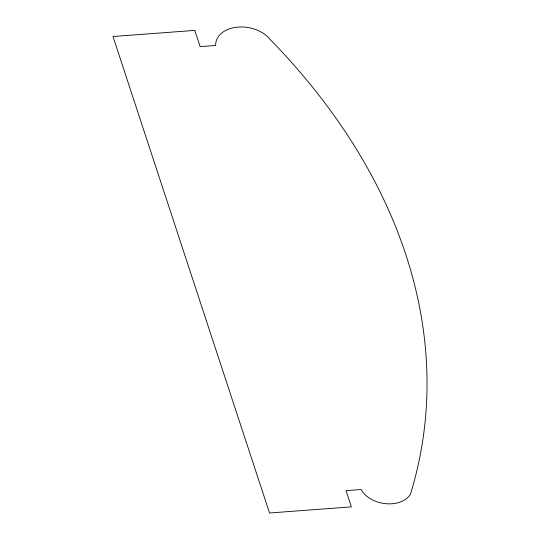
<?xml version="1.0" encoding="UTF-8"?>
<svg xmlns="http://www.w3.org/2000/svg" width="540" height="540" viewBox="0 0 540 540"><rect width="100%" height="100%" fill="white"/><g stroke="black" fill="none" stroke-linecap="round" stroke-linejoin="round"><path stroke-width="0.81" d="M194.825 30.389L112.988 36.511L269.534 513L351.378 506.871L346.039 490.631L361.166 489.497A26.703 18.515 10.4 0 0 385.803 503.699A26.703 18.515 10.4 0 0 410.481 494.154A779.753 540.682 10.4 0 0 270.169 39.481A29.666 20.567 10.4 0 0 236.864 27.182A29.666 20.567 10.4 0 0 215.615 45.475L200.165 46.629L194.825 30.389"/></g></svg>
